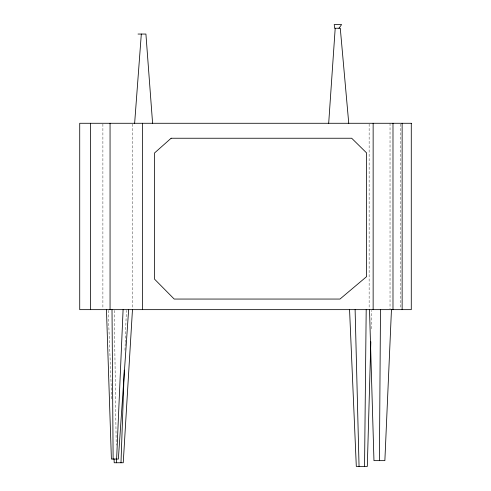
<?xml version="1.0" encoding="UTF-8"?>
<svg xmlns="http://www.w3.org/2000/svg" width="491" height="491" viewBox="0 0 491 491"><rect width="100%" height="100%" fill="white"/><g stroke="black" fill="none" stroke-linecap="round" stroke-linejoin="round"><path stroke-width="0.37" stroke-dasharray="2.46 1.84" d="M371.196 328.767L371.718 310.41M124.96 350.218L125.205 343.332M125.23 342.565L126.371 310.41M108.21 310.41L111.709 399.214M114.268 310.41L116.207 445.147M400.656 124.045L400.656 308.882M390.032 123.278L390.032 308.882M369.134 124.045L369.134 308.882M132.417 124.045L132.417 308.882M102.895 124.045L102.895 308.882"/><path stroke-width="0.74" d="M379.42 460.644L380.482 309.649M364.555 466.45L366.194 309.649M370.828 341.773L367.305 466.45L356.306 466.45L349.561 309.649M120.982 462.755L124.26 370.122M116.619 459.06L123.094 309.649M391.456 309.649L384.87 460.644L373.964 460.644L369.508 309.649M132.466 309.649L123.241 462.755L114.207 462.755L114.053 458.925M128.642 309.649L118.356 459.06L111.396 459.06L106.467 309.649M328.688 123.278L335.2 28.245M134.638 123.278L141.316 34.051M338.98 28.245L341.607 24.55L334.218 24.55L334.623 28.245L340.275 28.245L348.751 123.278M138.02 34.051L145.913 34.051L152.591 123.278M355.11 309.649L359.056 466.45M116.41 458.925L116.465 462.755M112.009 309.649L113.133 459.06M402.135 123.278L402.135 309.649M392.99 123.278L392.99 309.649M373.142 123.278L373.142 309.649M142.451 123.278L142.451 309.649M110.058 123.278L110.058 309.649M90.571 123.278L90.571 309.649M171.12 138.241L154.542 152.971L154.542 279.152L174.207 299.056L339.987 299.056L366.63 276.599L366.63 152.971L351.679 138.241L171.12 138.241M411.28 123.278L79.72 123.278L79.72 309.649L411.28 309.649L411.28 123.278"/></g></svg>
